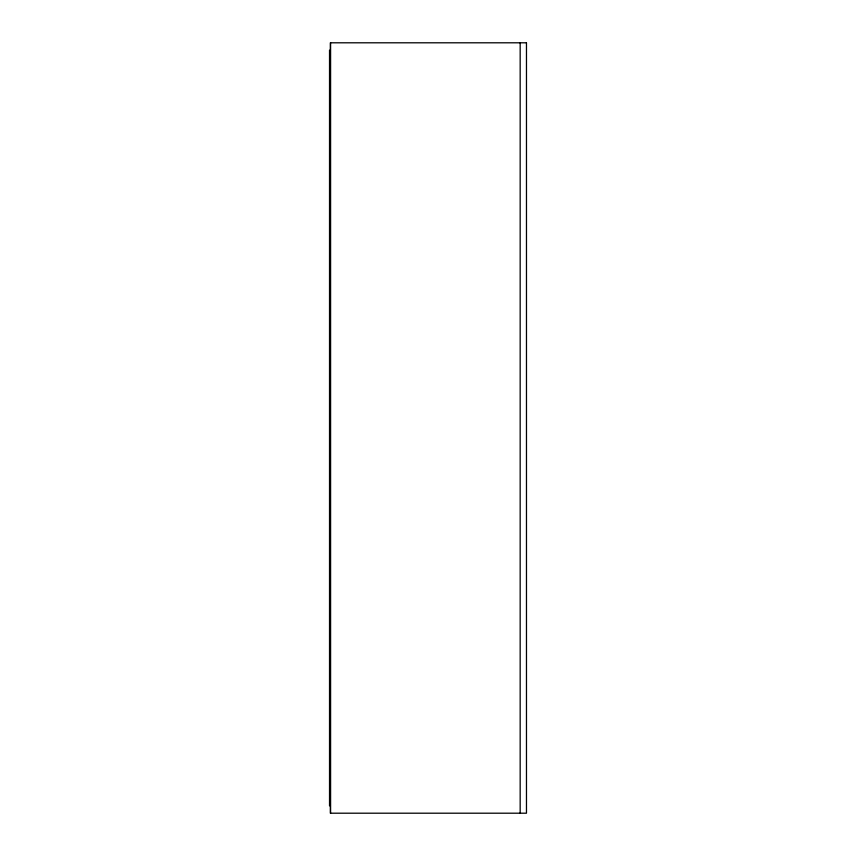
<?xml version="1.0" encoding="UTF-8"?>
<svg xmlns="http://www.w3.org/2000/svg" width="856" height="856" viewBox="0 0 856 856"><rect width="100%" height="100%" fill="white"/><g stroke="black" fill="none" stroke-linecap="round" stroke-linejoin="round"><path stroke-width="1.28" d="M520.17 42.8L520.17 813.2M330.577 42.8L330.577 813.2M329.528 50.151L329.528 805.849M526.472 42.8L330.373 42.8L330.373 813.2L526.472 813.2L526.472 42.8"/></g></svg>
